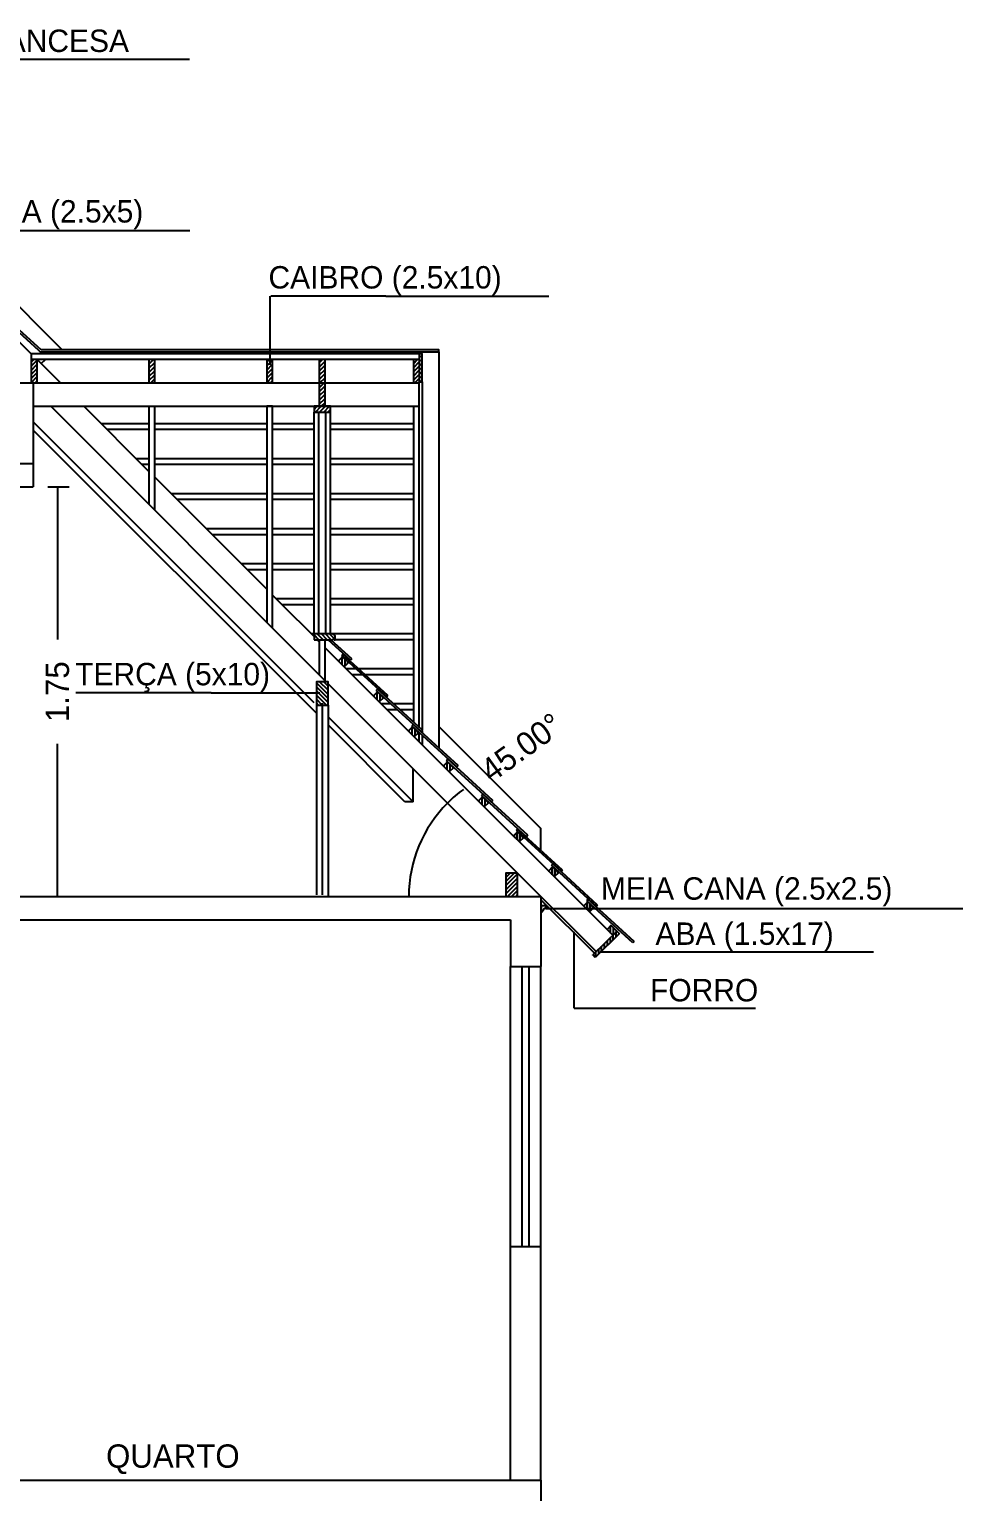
# Model space of a CAD drawing. Extents: x -74 to 202, y -59 to 73.
# Drawn here: x 24.09 to 28.09, y -5.1 to 1.17 of the extents above; entities that cross this region are included whole.
import ezdxf
from ezdxf.enums import TextEntityAlignment as Align

# ---------------------------------------------------------------- set-up
doc = ezdxf.new("R2010")
doc.units = 0
doc.layers.get('0').update_dxf_attribs({"linetype": 'CONTINUOUS'})
doc.layers.get('DEFPOINTS').update_dxf_attribs({"linetype": 'CONTINUOUS'})
for name, color, linetype in [('CONCRETO', 5, 'CONTINUOUS'), ('DIM', 244, 'CONTINUOUS'), ('EQUIPAMENTOS', 1, 'CONTINUOUS'), ('JANELA', 5, 'CONTINUOUS'), ('PAREDECORTE', 3, 'CONTINUOUS'), ('PISO', 30, 'CONTINUOUS'), ('TEXTO', 1, 'CONTINUOUS'), ('TEXTO2', 244, 'CONTINUOUS'), ('VISTAL', 30, 'CONTINUOUS'), ('VISTAP', 244, 'CONTINUOUS')]:
    doc.layers.add(name, color=color, linetype=linetype)
doc.dimstyles.get("Standard").update_dxf_attribs({"dimscale": 0, "dimtxt": 0.1, "dimasz": 0.12, "dimexe": 0.05, "dimexo": 0.0625, "dimgap": 0.09, "dimtad": 0, "dimzin": 0, "dimtxsty": 'STANDARD', "dimblk1": 'NONE', "dimblk2": 'NONE', "dimsah": 1, "dimcen": 0.09, "dimclrd": 244, "dimclre": 244, "dimclrt": 244, "dimazin": 3, "dimtfac": 1, "dimtdec": 4, "dimtofl": 0, "dimtmove": 0, "dimatfit": 3, "dimtolj": 1, "dimtzin": 0})

# ---------------------------------------------------------------- blocks, each defined once
blk = doc.blocks.new('*X19')
at = {"color": 0, "linetype": 'CONTINUOUS'}
for p, q in [((17.3215, 10.2681), (17.3581, 10.3047)), ((17.3215, 10.2858), (17.3404, 10.3047)), ((17.3215, 10.3035), (17.3227, 10.3047)), ((17.3215, 10.2504), (17.3715, 10.3004)), ((17.3215, 10.2328), (17.3715, 10.2828)), ((17.3215, 10.2151), (17.3715, 10.2651)), ((17.3288, 10.2047), (17.3715, 10.2474)), ((17.3465, 10.2047), (17.3715, 10.2297)), ((17.3642, 10.2047), (17.3715, 10.2121))]:
    blk.add_line(p, q, dxfattribs=at)
blk = doc.blocks.new('*X23')
at = {"color": 0, "linetype": 'CONTINUOUS'}
for p, q in [((17.2906, 10.4847), (17.3152, 10.5093)), ((17.3079, 10.4843), (17.3329, 10.5093)), ((17.3255, 10.4843), (17.3505, 10.5093)), ((17.3432, 10.4843), (17.3682, 10.5093)), ((17.3609, 10.4843), (17.3815, 10.5049)), ((17.3786, 10.4843), (17.3815, 10.4872))]:
    blk.add_line(p, q, dxfattribs=at)
blk = doc.blocks.new('*X52')
at = {"color": 0, "linetype": 'CONTINUOUS'}
for p, q in [((40.6625, 10.3941), (40.6625, 10.4012)), ((40.675, 10.3816), (40.675, 10.4134)), ((40.6875, 10.3762), (40.6875, 10.4044)), ((40.7, 10.3884), (40.7, 10.3919)), ((40.8125, 10.2441), (40.8125, 10.2512)), ((40.825, 10.2316), (40.825, 10.2634)), ((40.8375, 10.2262), (40.8375, 10.2544)), ((40.85, 10.2384), (40.85, 10.2419)), ((40.9625, 10.0941), (40.9625, 10.1012)), ((40.975, 10.0816), (40.975, 10.1134)), ((40.9875, 10.0762), (40.9875, 10.1044)), ((41, 10.0884), (41, 10.0919)), ((41.125, 9.9316), (41.125, 9.9634)), ((41.1125, 9.9441), (41.1125, 9.9512)), ((41.1375, 9.9262), (41.1375, 9.9544)), ((41.15, 9.9384), (41.15, 9.9419)), ((41.2625, 9.7941), (41.2625, 9.8012)), ((41.275, 9.7816), (41.275, 9.8134)), ((41.2875, 9.7762), (41.2875, 9.8044)), ((41.3, 9.7884), (41.3, 9.7919)), ((41.4125, 9.6441), (41.4125, 9.6512)), ((41.425, 9.6316), (41.425, 9.6634)), ((41.4375, 9.6262), (41.4375, 9.6544)), ((41.45, 9.6384), (41.45, 9.6419)), ((41.5625, 9.4941), (41.5625, 9.5012)), ((41.575, 9.4816), (41.575, 9.5134)), ((41.5875, 9.4762), (41.5875, 9.5044)), ((41.6, 9.4884), (41.6, 9.4919)), ((41.7125, 9.3441), (41.7125, 9.3512)), ((41.725, 9.3316), (41.725, 9.3634)), ((41.7375, 9.3262), (41.7375, 9.3544)), ((41.75, 9.3384), (41.75, 9.3419)), ((41.8125, 9.2441), (41.8125, 9.2502)), ((41.825, 9.2316), (41.825, 9.2624)), ((41.8375, 9.2252), (41.8375, 9.2544)), ((41.85, 9.2374), (41.85, 9.2419))]:
    blk.add_line(p, q, dxfattribs=at)
blk = doc.blocks.new('*X28')
at = {"color": 0, "linetype": 'CONTINUOUS'}
for p, q in [((16.5, 9.6212), (16.5, 9.6514)), ((16.5125, 9.6285), (16.5125, 9.6584)), ((16.4875, 9.6334), (16.4875, 9.6389)), ((16.525, 9.641), (16.525, 9.6462)), ((16.3375, 9.4834), (16.3375, 9.4889)), ((16.35, 9.4712), (16.35, 9.5014)), ((16.3625, 9.4785), (16.3625, 9.5084)), ((16.375, 9.491), (16.375, 9.4962)), ((16.1875, 9.3334), (16.1875, 9.3389)), ((16.2, 9.3212), (16.2, 9.3514)), ((16.2125, 9.3285), (16.2125, 9.3584)), ((16.225, 9.341), (16.225, 9.3462)), ((16.075, 9.2237), (16.075, 9.2264)), ((16.0875, 9.2115), (16.0875, 9.2324)), ((16.1, 9.1992), (16.1, 9.2202)), ((16.1125, 9.187), (16.1125, 9.208)), ((16.125, 9.1748), (16.125, 9.1958)), ((16.1375, 9.1625), (16.1375, 9.1835)), ((16.15, 9.1503), (16.15, 9.1713)), ((16.1625, 9.1381), (16.1625, 9.1591)), ((16.175, 9.1258), (16.175, 9.1468)), ((16.1875, 9.1338), (16.1875, 9.1346))]:
    blk.add_line(p, q, dxfattribs=at)
blk = doc.blocks.new('*D114')
at = {"color": 244, "linetype": 'BYBLOCK'}
for p, q in [((24.1734, -0.7936), (24.265, -0.7936)), ((24.215, -0.7936), (24.215, -1.4477)), ((24.215, -2.5484), (24.215, -1.8944)), ((24.1734, -2.5484), (24.265, -2.5484))]:
    blk.add_line(p, q, dxfattribs=at)
at = {"layer": 'DEFPOINTS', "color": 0, "linetype": 'BYBLOCK'}
for p in [(24.1109, -0.7936), (24.1109, -2.5484), (24.215, -2.5484)]:
    blk.add_point(p, dxfattribs=at)
at = {"color": 244, "linetype": 'BYBLOCK', "insert": (24.215, -1.671), "char_height": 0.1, "attachment_point": 5, "rotation": 90}
blk.add_mtext('\\A1;1.75', dxfattribs=at)
blk = doc.blocks.new('_NONE')
blk = doc.blocks.new('*D150')
at = {"color": 244, "linetype": 'BYBLOCK'}
for start, end in [(125.88212, 135), (135, 180)]:
    blk.add_arc((26.2859, -2.5484), 0.5661, start, end, dxfattribs=at)
at = {"layer": 'DEFPOINTS', "color": 0, "linetype": 'BYBLOCK'}
for p in [(25.3741, -1.6367), (25.739, -2.4019), (26.1859, -2.4484), (22.8759, -2.5484), (26.2859, -2.5484)]:
    blk.add_point(p, dxfattribs=at)
at = {"color": 244, "linetype": 'BYBLOCK', "insert": (26.2025, -1.91), "char_height": 0.1, "attachment_point": 5, "rotation": 35.88212}
blk.add_mtext('\\A1;45.00°', dxfattribs=at)
blk = doc.blocks.new('*D151')
at = {"color": 244, "linetype": 'BYBLOCK'}
for start, end in [(225, 242.24633), (297.75367, 315)]:
    blk.add_arc((23.1859, 0.843), 0.6407, start, end, dxfattribs=at)
at = {"layer": 'DEFPOINTS', "color": 0, "linetype": 'BYBLOCK'}
for p in [(23.1859, 0.843), (23.1859, 0.843), (23.02, 0.2242), (22.1364, -0.2065), (24.2353, -0.2065)]:
    blk.add_point(p, dxfattribs=at)
at = {"color": 244, "linetype": 'BYBLOCK', "insert": (23.1859, 0.2023), "char_height": 0.1, "attachment_point": 5}
blk.add_mtext('\\A1;90.00°', dxfattribs=at)
blk = doc.blocks.new('*X153')
at = {"color": 0, "linetype": 'CONTINUOUS'}
for p, q in [((39.3431, 11.6776), (39.354, 11.6884)), ((39.3431, 11.6599), (39.3681, 11.6849)), ((39.3431, 11.6422), (39.3681, 11.6672)), ((39.8472, 11.669), (39.8666, 11.6884)), ((39.8472, 11.6867), (39.849, 11.6884)), ((39.8472, 11.6514), (39.8722, 11.6764)), ((39.8472, 11.6337), (39.8722, 11.6587)), ((40.3522, 11.6791), (40.3616, 11.6884)), ((40.3522, 11.6614), (40.3772, 11.6864)), ((40.3522, 11.6437), (40.3772, 11.6687)), ((40.5772, 11.6743), (40.5914, 11.6884)), ((40.5772, 11.6566), (40.6022, 11.6816)), ((40.5772, 11.6389), (40.6022, 11.6639)), ((40.9805, 11.671), (40.998, 11.6884)), ((40.9805, 11.6533), (41.0055, 11.6783)), ((40.9805, 11.6356), (41.0055, 11.6606)), ((39.3431, 11.6246), (39.3681, 11.6496)), ((39.3431, 11.6069), (39.3681, 11.6319)), ((39.3431, 11.5892), (39.3681, 11.6142)), ((39.36, 11.5884), (39.3681, 11.5965)), ((39.8472, 11.616), (39.8722, 11.641)), ((39.8472, 11.5983), (39.8722, 11.6233)), ((39.855, 11.5884), (39.8722, 11.6057)), ((40.3522, 11.626), (40.3772, 11.651)), ((40.3522, 11.6084), (40.3772, 11.6334)), ((40.3522, 11.5907), (40.3772, 11.6157)), ((40.3677, 11.5884), (40.3772, 11.598)), ((40.5772, 11.6212), (40.6022, 11.6462)), ((40.5772, 11.6035), (40.6022, 11.6285)), ((40.5798, 11.5884), (40.6022, 11.6109)), ((40.5975, 11.5884), (40.6022, 11.5932)), ((40.9805, 11.6179), (41.0055, 11.6429)), ((40.9805, 11.6003), (41.0055, 11.6253)), ((40.9864, 11.5884), (41.0055, 11.6076)), ((40.5772, 11.5859), (40.5798, 11.5884)), ((40.5772, 11.5682), (40.5975, 11.5884)), ((40.5772, 11.5505), (40.6022, 11.5755)), ((40.5772, 11.5328), (40.6022, 11.5578)), ((40.5772, 11.5152), (40.6022, 11.5402)), ((41.0041, 11.5884), (41.0055, 11.5899)), ((40.5772, 11.4975), (40.6022, 11.5225)), ((40.5859, 11.4884), (40.6022, 11.5048))]:
    blk.add_line(p, q, dxfattribs=at)
blk = doc.blocks.new('*X154')
at = {"color": 0, "linetype": 'CONTINUOUS'}
for p, q in [((41.0055, 11.696), (41.0175, 11.708)), ((41.0055, 11.6783), (41.0175, 11.6903)), ((41.0055, 11.6606), (41.0175, 11.6726)), ((41.0055, 11.6429), (41.0175, 11.6549)), ((41.0055, 11.6253), (41.0175, 11.6373)), ((41.0055, 11.6076), (41.0175, 11.6196)), ((41.0091, 11.5934), (41.0175, 11.6019)), ((40.555, 11.4752), (40.5682, 11.4884)), ((40.5609, 11.4634), (40.5859, 11.4884)), ((40.5786, 11.4634), (40.6036, 11.4884)), ((40.5962, 11.4634), (40.6212, 11.4884)), ((40.6139, 11.4634), (40.625, 11.4745))]:
    blk.add_line(p, q, dxfattribs=at)
blk = doc.blocks.new('*X181')
at = {"color": 0, "linetype": 'CONTINUOUS'}
for p, q in [((20.1859, -2.4946), (20.232, -2.4484)), ((20.1859, -2.4769), (20.2144, -2.4484)), ((20.1859, -2.4592), (20.1967, -2.4484)), ((20.1859, -2.5123), (20.2359, -2.4623)), ((20.1859, -2.53), (20.2359, -2.48)), ((20.1859, -2.5476), (20.2359, -2.4976)), ((26.1359, -2.4489), (26.1364, -2.4484)), ((26.1359, -2.4666), (26.154, -2.4484)), ((26.1359, -2.4843), (26.1717, -2.4484)), ((26.1359, -2.502), (26.1859, -2.452)), ((26.1359, -2.5196), (26.1859, -2.4696)), ((26.1359, -2.5373), (26.1859, -2.4873)), ((26.1424, -2.5484), (26.1859, -2.505)), ((20.2027, -2.5484), (20.2359, -2.5153)), ((20.2204, -2.5484), (20.2359, -2.533)), ((26.1601, -2.5484), (26.1859, -2.5227)), ((26.1778, -2.5484), (26.1859, -2.5404))]:
    blk.add_line(p, q, dxfattribs=at)

msp = doc.modelspace()

# ---------------------------------------------------------------- linework, layer by layer
at = {"layer": 'CONCRETO', "color": 5}
for p, q in [((22.87585, -2.54842), (26.28585, -2.54842)), ((22.87585, -2.64842), (26.15585, -2.64842)), ((26.15585, -2.84842), (26.28585, -2.84842))]:
    msp.add_line(p, q, dxfattribs=at)
at = {"layer": 'CONCRETO', "linetype": 'CONTINUOUS'}
for p, q in [((26.28585, -2.54842), (26.28585, -2.84842)), ((26.15585, -2.64842), (26.15585, -2.84842)), ((26.28585, -5.04842), (26.28585, -5.34842))]:
    msp.add_line(p, q, dxfattribs=at)
at = {"layer": 'CONCRETO', "color": 5, "linetype": 'CONTINUOUS'}
msp.add_line((20.08585, -5.04842), (26.28585, -5.04842), dxfattribs=at)
at = {"layer": 'DIM', "color": 244, "linetype": 'CONTINUOUS'}
for p in [(24.11085, -0.34842), (22.26085, -0.79364)]:
    msp.add_line(p, (24.11085, -0.79364), dxfattribs=at)
at = {"layer": 'EQUIPAMENTOS', "color": 244, "linetype": 'CONTINUOUS'}
msp.add_line((22.26085, -0.69364), (24.11085, -0.69364), dxfattribs=at)
at = {"layer": 'JANELA', "color": 244, "linetype": 'CONTINUOUS'}
for p, q in [((25.31414, -1.42357), (25.31414, -0.47342)), ((25.38414, -1.42357), (25.38414, -0.47342)), ((25.39004, -1.42357), (25.31414, -1.42357)), ((25.31414, -1.42357), (25.31414, -1.44857)), ((25.40504, -1.44857), (25.40504, -1.43857)), ((25.31414, -1.44857), (25.39378, -1.44857)), ((25.39378, -1.44484), (25.39378, -1.44857)), ((25.39821, -1.44484), (25.39378, -1.44484)), ((25.39821, -1.44857), (25.39821, -1.44484)), ((25.39821, -1.44857), (25.40504, -1.44857)), ((26.15585, -4.04842), (26.15585, -2.84842)), ((26.28585, -4.04842), (26.28585, -2.84842))]:
    msp.add_line(p, q, dxfattribs=at)
at = {"layer": 'JANELA', "linetype": 'CONTINUOUS'}
for p, q in [((25.33414, -1.42357), (25.33414, -0.47342)), ((25.36414, -1.42357), (25.36414, -0.47342))]:
    msp.add_line(p, q, dxfattribs=at)
at = {"layer": 'JANELA', "color": 5, "linetype": 'CONTINUOUS'}
for p, q in [((26.20585, -4.04842), (26.20585, -2.84842)), ((26.23585, -4.04842), (26.23585, -2.84842))]:
    msp.add_line(p, q, dxfattribs=at)
at = {"layer": 'JANELA', "color": 244, "linetype": 'CONTINUOUS'}
msp.add_lwpolyline([(25.38414, -0.47342), (25.38414, -0.44842), (25.31414, -0.44842), (25.31414, -0.47342)], close=True, dxfattribs=at)
msp.add_arc((25.39004, -1.43857), 0.015, 0, 90, dxfattribs=at)
at = {"layer": 'PAREDECORTE', "color": 3, "linetype": 'CONTINUOUS'}
for p, q in [((26.15585, -5.04842), (26.15585, -4.04842)), ((26.15585, -4.04842), (26.28585, -4.04842)), ((26.28585, -5.04842), (26.28585, -4.04842))]:
    msp.add_line(p, q, dxfattribs=at)
at = {"layer": 'PISO', "color": 30, "linetype": 'CONTINUOUS'}
msp.add_line((26.42832, -3.02672), (27.20486, -3.02672), dxfattribs=at)
at = {"layer": 'TEXTO2', "color": 30, "linetype": 'CONTINUOUS'}
for p, q in [((24.78124, 0.30354), (23.84368, 0.30354)), ((25.62161, 0.02316), (25.1288, 0.02316)), ((24.87363, -1.67629), (24.42886, -1.67629)), ((24.87363, -1.67629), (25.33862, -1.67629))]:
    msp.add_line(p, q, dxfattribs=at)
at = {"layer": 'VISTAL', "linetype": 'CONTINUOUS'}
for p, q in [((24.77982, 1.03673), (23.33785, 1.03673)), ((23.18585, 0.843), (24.23534, -0.20648)), ((25.12448, 0.02316), (25.12448, -0.27092)), ((25.62161, 0.02316), (26.32017, 0.02316)), ((25.76467, -0.22342), (24.10227, -0.22342)), ((24.10227, -0.22342), (24.10227, -0.34842)), ((25.76467, -0.24842), (24.10227, -0.24842)), ((24.12727, -0.34842), (24.12727, -0.24842)), ((24.16205, -0.24885), (24.14418, -0.26634)), ((24.60638, -0.24842), (24.60638, -0.34842)), ((24.63138, -0.34842), (24.63138, -0.24842)), ((25.11138, -0.24842), (25.11138, -0.34842)), ((25.13638, -0.34842), (25.13638, -0.24842)), ((25.33638, -0.24842), (25.33638, -0.44842)), ((25.36138, -0.44842), (25.36138, -0.24842)), ((25.73967, -0.24842), (25.73967, -0.34842)), ((25.84907, -0.21448), (25.84907, -1.91364)), ((24.10227, -0.34842), (24.12727, -0.34842)), ((25.13638, -0.34842), (25.11138, -0.34842)), ((25.33519, -0.34842), (25.36019, -0.34842)), ((25.73967, -0.34842), (25.76467, -0.34842)), ((25.76467, -0.34842), (25.76467, -0.34342)), ((25.77667, -0.34342), (25.77667, -1.83478)), ((24.60638, -0.44842), (24.60638, -0.86894)), ((24.63138, -0.89394), (24.63138, -0.44842)), ((25.11138, -0.44842), (25.11138, -1.37394)), ((25.13638, -0.44842), (25.11138, -0.44842)), ((25.13638, -1.39894), (25.13638, -0.44842)), ((25.73967, -0.44842), (25.73967, -1.80089)), ((25.76467, -1.82379), (25.76467, -0.44842)), ((24.60638, -0.52342), (24.40227, -0.52342)), ((24.60638, -0.54842), (24.42727, -0.54842)), ((25.11138, -0.52342), (24.63138, -0.52342)), ((25.11138, -0.54842), (24.63138, -0.54842)), ((25.31414, -0.52342), (25.13638, -0.52342)), ((25.31414, -0.54842), (25.13638, -0.54842)), ((25.73967, -0.52342), (25.38414, -0.52342)), ((25.73967, -0.54842), (25.38414, -0.54842)), ((24.60638, -0.67342), (24.55227, -0.67342)), ((25.11138, -0.67342), (24.63138, -0.67342)), ((25.31414, -0.67342), (25.13638, -0.67342)), ((25.73967, -0.67342), (25.38414, -0.67342)), ((24.60638, -0.69842), (24.57727, -0.69842)), ((24.60638, -0.69842), (24.57727, -0.69842)), ((25.11138, -0.69842), (24.63138, -0.69842)), ((25.31414, -0.69842), (25.13638, -0.69842)), ((25.73967, -0.69842), (25.38414, -0.69842)), ((25.11138, -0.82342), (24.70227, -0.82342)), ((25.11138, -0.84842), (24.72727, -0.84842)), ((25.31414, -0.82342), (25.13638, -0.82342)), ((25.31414, -0.84842), (25.13638, -0.84842)), ((25.73967, -0.82342), (25.38414, -0.82342)), ((25.73967, -0.84842), (25.38414, -0.84842)), ((25.11138, -0.97342), (24.85227, -0.97342)), ((25.11138, -0.99842), (24.87727, -0.99842)), ((25.31414, -0.97342), (25.13638, -0.97342)), ((25.31414, -0.99842), (25.13638, -0.99842)), ((25.73967, -0.97342), (25.38414, -0.97342)), ((25.73967, -0.99842), (25.38414, -0.99842)), ((25.11138, -1.12342), (25.00227, -1.12342)), ((25.31414, -1.12342), (25.13638, -1.12342)), ((25.73967, -1.12342), (25.38414, -1.12342)), ((25.11138, -1.14842), (25.02727, -1.14842)), ((25.31414, -1.14842), (25.13638, -1.14842)), ((25.73967, -1.14842), (25.38414, -1.14842)), ((25.31414, -1.27342), (25.15227, -1.27342)), ((25.31414, -1.29842), (25.17727, -1.29842)), ((25.73967, -1.27342), (25.38414, -1.27342)), ((25.73967, -1.29842), (25.38414, -1.29842)), ((25.31414, -1.42342), (25.30227, -1.42342)), ((25.40504, -1.42342), (25.39004, -1.42357)), ((25.73967, -1.42342), (25.40504, -1.42342)), ((25.33632, -1.44857), (25.33632, -1.59888)), ((25.36132, -1.62388), (25.36132, -1.44857)), ((25.46957, -1.53636), (25.37372, -1.44857)), ((25.4753, -1.53075), (25.38557, -1.44857)), ((25.73967, -1.44842), (25.40504, -1.44842)), ((25.43592, -1.52171), (25.41805, -1.53919)), ((25.4379, -1.51121), (25.4325, -1.51711)), ((25.62513, -1.69354), (25.4325, -1.51711)), ((25.63053, -1.68764), (25.4379, -1.51121)), ((25.46092, -1.54671), (25.44305, -1.56419)), ((25.4753, -1.53075), (25.46957, -1.53636)), ((25.49398, -1.57342), (25.45227, -1.57342)), ((25.52127, -1.59842), (25.47727, -1.59842)), ((25.73967, -1.57342), (25.50582, -1.57342)), ((25.73967, -1.59842), (25.53312, -1.59842)), ((24.42886, -1.67629), (24.29337, -1.67629)), ((25.58592, -1.67171), (25.56805, -1.68919)), ((25.58571, -1.65987), (25.58031, -1.66577)), ((25.77294, -1.84221), (25.58031, -1.66577)), ((25.77834, -1.83631), (25.58571, -1.65987)), ((25.63053, -1.68764), (25.62513, -1.69354)), ((25.32414, -1.72079), (25.32414, -2.54108)), ((25.34914, -1.72079), (25.34914, -2.54108)), ((25.37414, -1.72813), (25.37414, -2.54842)), ((25.61092, -1.69671), (25.59305, -1.71419)), ((25.64325, -1.72342), (25.60227, -1.72342)), ((25.67054, -1.74842), (25.62727, -1.74842)), ((25.73967, -1.72342), (25.65509, -1.72342)), ((25.73967, -1.74842), (25.68239, -1.74842)), ((25.73791, -1.81132), (25.73251, -1.81722)), ((25.93055, -1.98776), (25.73791, -1.81132)), ((25.73967, -1.81174), (25.73967, -1.81293)), ((25.73592, -1.82171), (25.71805, -1.83919)), ((25.92514, -1.99366), (25.73251, -1.81722)), ((25.73967, -1.82378), (25.73967, -1.82547)), ((25.76092, -1.84671), (25.74305, -1.86419)), ((25.76467, -1.83583), (25.76467, -1.83464)), ((25.76467, -1.88582), (25.76467, -1.84668)), ((25.77834, -1.83631), (25.77294, -1.84221)), ((25.77667, -1.83813), (25.77667, -1.84682)), ((25.77667, -1.85767), (25.77667, -1.89782)), ((25.84907, -1.82022), (26.28585, -2.257)), ((25.88592, -1.97171), (25.86805, -1.98919)), ((25.88709, -1.96066), (25.88168, -1.96656)), ((26.07432, -2.143), (25.88168, -1.96656)), ((26.07972, -2.1371), (25.88709, -1.96066)), ((25.91092, -1.99671), (25.89305, -2.01419)), ((25.93055, -1.98776), (25.92514, -1.99366)), ((26.03592, -2.12171), (26.01805, -2.13919)), ((26.03689, -2.10993), (26.03149, -2.11583)), ((26.22412, -2.29226), (26.03149, -2.11583)), ((26.22953, -2.28636), (26.03689, -2.10993)), ((26.06092, -2.14671), (26.04305, -2.16419)), ((26.07972, -2.1371), (26.07432, -2.143)), ((26.18592, -2.27171), (26.16805, -2.28919)), ((26.18601, -2.2594), (26.18061, -2.2653)), ((26.37324, -2.44174), (26.18061, -2.2653)), ((26.37865, -2.43584), (26.18601, -2.2594)), ((26.21092, -2.29671), (26.19305, -2.31419)), ((26.22953, -2.28636), (26.22412, -2.29226)), ((26.28585, -2.35085), (26.28585, -2.257)), ((26.33592, -2.42171), (26.31805, -2.43919)), ((26.33601, -2.40882), (26.33061, -2.41472)), ((26.52324, -2.59115), (26.33061, -2.41472)), ((26.52865, -2.58525), (26.33601, -2.40882)), ((26.37865, -2.43584), (26.37324, -2.44174)), ((26.52207, -2.78463), (26.18585, -2.44842)), ((26.36092, -2.44671), (26.34305, -2.46419)), ((26.51492, -2.79163), (26.28585, -2.56256)), ((26.48727, -2.56048), (26.48187, -2.56638)), ((26.68003, -2.74711), (26.48187, -2.56638)), ((26.68543, -2.74121), (26.48727, -2.56048)), ((26.30585, -2.60003), (28.09248, -2.60003)), ((26.48592, -2.57171), (26.46805, -2.58919)), ((26.51092, -2.59671), (26.49305, -2.61419)), ((26.52865, -2.58525), (26.52324, -2.59115)), ((26.58697, -2.67168), (26.5691, -2.68916)), ((26.42832, -3.02672), (26.42832, -2.6994)), ((26.61197, -2.69668), (26.50777, -2.79862)), ((26.62257, -2.70728), (26.51838, -2.80923)), ((26.68543, -2.74121), (26.68003, -2.74711)), ((26.51853, -2.80938), (26.50777, -2.79862)), ((26.53904, -2.78588), (27.71036, -2.78588))]:
    msp.add_line(p, q, dxfattribs=at)
at = {"layer": 'VISTAL', "color": 30, "linetype": 'CONTINUOUS'}
for p, q in [((24.10227, -0.22342), (23.18585, 0.693)), ((24.22727, -0.34842), (24.12727, -0.24842)), ((24.60638, -0.72752), (24.32727, -0.44842)), ((24.72727, -0.84842), (24.63138, -0.75252)), ((25.11138, -1.23252), (24.72727, -0.84842)), ((25.17727, -1.29842), (25.13638, -1.25752)), ((25.17727, -1.29842), (25.13638, -1.25752)), ((25.31414, -1.43529), (25.17727, -1.29842)), ((25.33632, -1.45746), (25.32743, -1.44857)), ((25.76467, -1.88582), (25.36132, -1.48246)), ((25.46092, -1.54671), (25.43592, -1.52171)), ((25.61092, -1.69671), (25.58592, -1.67171)), ((25.76092, -1.84671), (25.73592, -1.82171)), ((26.59355, -2.7147), (25.76467, -1.88582)), ((25.91092, -1.99671), (25.88592, -1.97171)), ((26.06092, -2.14671), (26.03592, -2.12171)), ((26.21092, -2.29671), (26.18592, -2.27171)), ((26.36092, -2.44671), (26.33592, -2.42171)), ((26.51092, -2.59671), (26.48592, -2.57171)), ((26.62203, -2.70782), (26.58642, -2.67221))]:
    msp.add_line(p, q, dxfattribs=at)
at = {"layer": 'VISTAL', "linetype": 'CONTINUOUS'}
for points in [[(24.14441, -0.20648), (23.9879, -0.06314), (23.9825, -0.06904), (24.15105, -0.22342)], [(24.1413, -0.21448), (25.84907, -0.21448)], [(25.84907, -0.21448), (25.84907, -0.20648), (24.14441, -0.20648)], [(24.1629, -0.22342), (24.15314, -0.21448)], [(26.31123, -2.59534), (26.31123, -2.58831), (26.28623, -2.58831), (26.28623, -2.61331), (26.29326, -2.61331)]]:
    msp.add_lwpolyline(points, dxfattribs=at)
msp.add_arc((26.31123, -2.61331), 0.01797, 90, 180, dxfattribs=at)
at = {"layer": 'VISTAP', "linetype": 'CONTINUOUS'}
for p, q in [((24.01085, -0.34842), (25.76467, -0.34842)), ((25.76467, -0.44842), (25.76467, -0.34842)), ((24.11085, -0.44842), (25.76467, -0.44842)), ((25.31414, -1.71813), (24.11085, -0.51484)), ((25.32414, -1.76349), (24.11085, -0.5502)), ((25.73861, -2.1426), (25.37414, -1.77813)), ((25.70325, -2.1426), (25.37414, -1.81349)), ((25.73861, -2.1426), (25.73861, -2.00118)), ((25.73861, -2.1426), (25.70325, -2.1426))]:
    msp.add_line(p, q, dxfattribs=at)
at = {"layer": 'VISTAP', "color": 244, "linetype": 'CONTINUOUS'}
for p, q in [((25.36557, -1.62813), (24.18585, -0.44842)), ((25.36557, -1.62813), (25.36132, -1.62388)), ((26.18585, -2.44842), (25.37414, -1.63671))]:
    msp.add_line(p, q, dxfattribs=at)
at = {"layer": 'VISTAP', "linetype": 'CONTINUOUS'}
for points in [[(25.76467, -0.22342), (25.76467, -0.34342), (25.77667, -0.34342), (25.77667, -0.22342)], [(25.37414, -1.72813), (25.37414, -1.62813), (25.32414, -1.62813), (25.32414, -1.72813)], [(26.18585, -2.54842), (26.18585, -2.44842), (26.13585, -2.44842), (26.13585, -2.54842)], [(26.18585, -2.54842), (26.18585, -2.44842), (26.13585, -2.44842), (26.13585, -2.54842)]]:
    msp.add_lwpolyline(points, close=True, dxfattribs=at)

# ---------------------------------------------------------------- block references
at = {"layer": 'JANELA', "color": 244, "linetype": 'CONTINUOUS'}
msp.add_blockref('*X154', (-15.24087, -11.93685), dxfattribs=at)
at = {"layer": 'JANELA', "color": 244, "linetype": 'CONTINUOUS', "xscale": -1}
msp.add_blockref('*X23', (42.69566, -11.93285), dxfattribs=at)
at = {"layer": 'VISTAL', "linetype": 'CONTINUOUS'}
for name in ['*X153', '*X52']:
    msp.add_blockref(name, (-15.24087, -11.93685), dxfattribs=at)
at = {"layer": 'VISTAL', "linetype": 'CONTINUOUS', "xscale": -1}
msp.add_blockref('*X28', (42.69566, -11.93285), dxfattribs=at)
at = {"layer": 'VISTAP', "linetype": 'CONTINUOUS', "xscale": -1}
msp.add_blockref('*X19', (42.69566, -11.93285), dxfattribs=at)
at = {"layer": 'VISTAP', "linetype": 'CONTINUOUS'}
msp.add_blockref('*X181', (0, 0), dxfattribs=at)

# ---------------------------------------------------------------- texts
at = {"layer": 'TEXTO', "color": 1, "linetype": 'CONTINUOUS'}
msp.add_text('QUARTO', height=0.1, dxfattribs=at).set_placement((24.70914, -4.95855), align=Align.MIDDLE)
at = {"layer": 'TEXTO2', "color": 244, "linetype": 'CONTINUOUS'}
for s, p in [('TELHA  FRANCESA', (23.33721, 1.06935)), ('RIPA (2.5x5)', (23.84773, 0.33872)), ('CAIBRO (2.5x10)', (25.11876, 0.05606)), ('TERÇA (5x10)', (24.29073, -1.64368)), ('MEIA CANA (2.5x2.5)', (26.54254, -2.56215)), ('ABA (1.5x17)', (26.77624, -2.75563)), ('FORRO', (26.75313, -2.99775))]:
    msp.add_text(s, height=0.096, dxfattribs=at).set_placement(p)

# ---------------------------------------------------------------- dimensions: what is measured, and where the dimension line sits
at = {"layer": 'DIM', "linetype": 'CONTINUOUS'}
for base, line1, line2, picture, middle in [((23.46908, 0.26835), ((23.18585, 0.843), (24.23534, -0.20648)), ((23.18585, 0.843), (22.13637, -0.20648)), '*D151', (23.18585, 0.20235)), ((25.74918, -2.36813), ((22.87585, -2.54842), (26.28585, -2.54842)), ((26.18585, -2.44842), (25.37414, -1.63671)), '*D150', (26.20249, -1.90997))]:
    dim = msp.add_angular_dim_2l(base=base, line1=line1, line2=line2, dimstyle='STANDARD', dxfattribs=at)
    dim.commit()
    dim.dimension.update_dxf_attribs({"geometry": picture, "text_midpoint": middle})
dim = msp.add_linear_dim(base=(24.215, -2.54842), p1=(24.11085, -0.79364), p2=(24.11085, -2.54842), angle=90, dimstyle='STANDARD', dxfattribs=at)
dim.commit()
dim.dimension.update_dxf_attribs({"geometry": '*D114', "text_midpoint": (24.215, -1.67103)})

doc.saveas('drawing.dxf')
